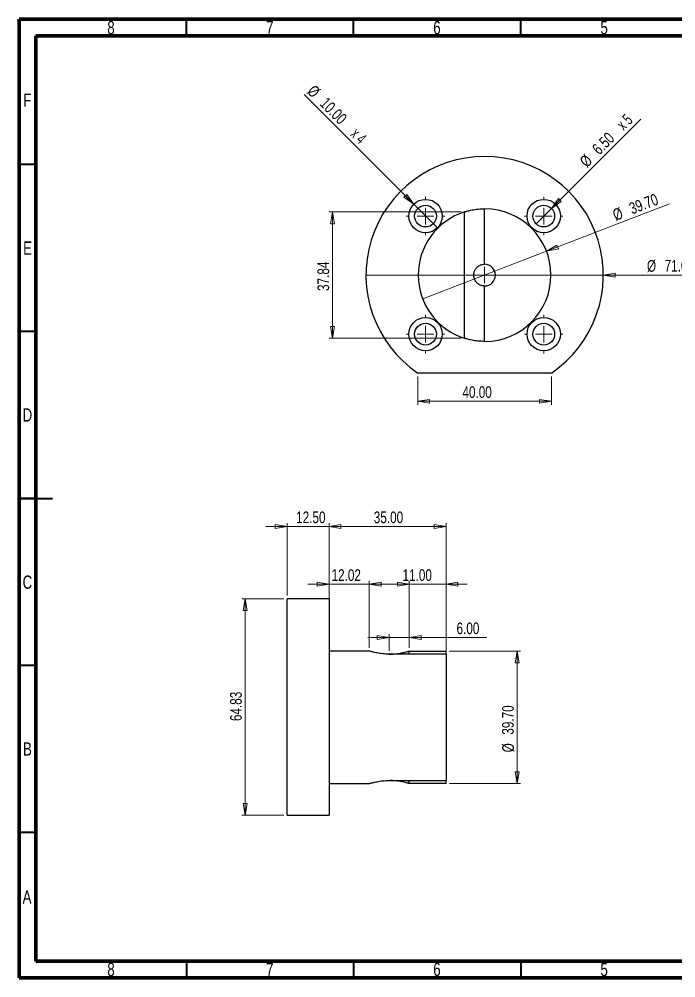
# Model space of a CAD drawing. Header units: millimetres. Extents: x 15 to 415, y 5 to 292.
# Drawn here: x 15 to 211.4, y 5 to 292 of the extents above; entities that cross this region are included whole.
import ezdxf

# ---------------------------------------------------------------- set-up
doc = ezdxf.new("R2010")
doc.units = ezdxf.units.MM
doc.styles.add('SLDTEXTSTYLE0', font='TXT', dxfattribs={"width": 0.75})
doc.styles.add('SLDTEXTSTYLE2', font='TXT', dxfattribs={"width": 0.666667})
doc.dimstyles.new('SLDDIMSTYLE0', dxfattribs={"dimtxt": 3.5, "dimasz": 3.556, "dimexe": 0, "dimexo": 0.0625, "dimgap": 0.875, "dimtad": 1, "dimrnd": 1e-09, "dimzin": 4, "dimdsep": 46, "dimtxsty": 'SLDTEXTSTYLE0', "dimblk1": 'NONE', "dimblk2": 'CLOSED', "dimsah": 1, "dimcen": 0, "dimadec": 0, "dimazin": 1, "dimtfac": 1, "dimtmove": 0, "dimatfit": 3, "dimldrblk": 'NONE', "dimfxl": 1, "dimfrac": 2, "dimtolj": 1, "dimtzin": 12, "dimarcsym": 0})
doc.dimstyles.new('SLDDIMSTYLE1', dxfattribs={"dimtxt": 3.5, "dimasz": 3.556, "dimexe": 0, "dimexo": 0.0625, "dimgap": 0.875, "dimtad": 1, "dimrnd": 1e-09, "dimzin": 12, "dimdsep": 46, "dimtxsty": 'SLDTEXTSTYLE0', "dimblk1": 'CLOSED', "dimblk2": 'CLOSED', "dimsah": 1, "dimcen": 0.09, "dimadec": 0, "dimazin": 3, "dimtfac": 1, "dimtofl": 0, "dimtmove": 0, "dimatfit": 3, "dimldrblk": 'CLOSED', "dimfxl": 1, "dimfrac": 2, "dimtolj": 1, "dimtzin": 12, "dimarcsym": 0})
doc.dimstyles.new('SLDDIMSTYLE2', dxfattribs={"dimtxt": 3.5, "dimasz": 3.556, "dimexe": 0, "dimexo": 0.0625, "dimgap": 0.875, "dimtad": 1, "dimrnd": 1e-09, "dimzin": 4, "dimdsep": 46, "dimtxsty": 'SLDTEXTSTYLE0', "dimblk1": 'NONE', "dimblk2": 'CLOSED', "dimsah": 1, "dimcen": 0, "dimadec": 0, "dimazin": 1, "dimtfac": 1, "dimtmove": 0, "dimatfit": 3, "dimldrblk": 'NONE', "dimfxl": 1, "dimfrac": 2, "dimtolj": 1, "dimtzin": 12, "dimarcsym": 0})
doc.dimstyles.new('SLDDIMSTYLE3', dxfattribs={"dimtxt": 3.5, "dimasz": 3.556, "dimexe": 0, "dimexo": 0.0625, "dimgap": 0.875, "dimtad": 1, "dimrnd": 1e-09, "dimzin": 4, "dimdsep": 46, "dimtxsty": 'SLDTEXTSTYLE0', "dimblk1": 'CLOSED', "dimblk2": 'CLOSED', "dimsah": 1, "dimcen": 0.09, "dimadec": 0, "dimazin": 1, "dimtfac": 1, "dimtofl": 0, "dimtmove": 0, "dimatfit": 3, "dimldrblk": 'CLOSED', "dimfxl": 1, "dimfrac": 2, "dimtolj": 1, "dimtzin": 12, "dimarcsym": 0})
doc.dimstyles.new('SLDDIMSTYLE4', dxfattribs={"dimtxt": 3.5, "dimasz": 3.556, "dimexe": 0, "dimexo": 0.0625, "dimgap": 0.875, "dimtad": 1, "dimrnd": 1e-09, "dimzin": 4, "dimdsep": 46, "dimtxsty": 'SLDTEXTSTYLE0', "dimblk1": 'CLOSED', "dimblk2": 'CLOSED', "dimsah": 1, "dimcen": 0.09, "dimadec": 0, "dimazin": 1, "dimtfac": 1, "dimtmove": 0, "dimatfit": 0, "dimldrblk": 'CLOSED', "dimfxl": 1, "dimfrac": 2, "dimtolj": 1, "dimtzin": 12, "dimarcsym": 0})
doc.dimstyles.new('SLDDIMSTYLE5', dxfattribs={"dimtxt": 3.5, "dimasz": 3.556, "dimexe": 0, "dimexo": 0.0625, "dimgap": 0.875, "dimtad": 1, "dimrnd": 1e-09, "dimzin": 12, "dimdsep": 46, "dimtxsty": 'SLDTEXTSTYLE0', "dimblk1": 'CLOSED', "dimblk2": 'CLOSED', "dimsah": 1, "dimcen": 0.09, "dimadec": 0, "dimazin": 3, "dimtfac": 1, "dimtmove": 0, "dimatfit": 0, "dimldrblk": 'CLOSED', "dimfxl": 1, "dimfrac": 2, "dimtolj": 1, "dimtzin": 12, "dimarcsym": 0})

# ---------------------------------------------------------------- blocks, each defined once
blk = doc.blocks.new('_Closed')
at = {"color": 0, "linetype": 'ByBlock', "lineweight": -2}
for p, q in [((-1, 0.166667), (0, 0)), ((-1, 0.166667), (-1, -0.166667)), ((0, 0), (-1, -0.166667)), ((0, 0), (-1, 0))]:
    blk.add_line(p, q, dxfattribs=at)
blk = doc.blocks.new('_D')
at = {"color": 7, "linetype": 'Continuous', "lineweight": 0}
for q in [(209.55, 236.69), (135.69, 208.25)]:
    blk.add_line((172.74, 222.52), q, dxfattribs=at)
at = {"color": 7, "linetype": 'Continuous', "lineweight": 18, "xscale": 3.556, "yscale": 3.556, "rotation": 201.0643982994}
blk.add_blockref('_Closed', (172.74, 222.52, -16.25), dxfattribs=at)
at = {"color": 7, "linetype": 'Continuous', "lineweight": 18, "char_height": 3.5, "attachment_point": 1, "rotation": 21.0644, "style": 'SLDTEXTSTYLE0'}
for s, insert in [('39.70', (197.05, 236.77)), ('%%c', (192.14, 234.82))]:
    blk.add_mtext(s, dxfattribs=dict(at, insert=insert))
blk = doc.blocks.new('_None')
blk = doc.blocks.new('_D_1')
at = {"color": 7, "linetype": 'Continuous', "lineweight": 0}
for p, q in [((147.22, 234.3), (107.72, 234.3)), ((108.72, 234.3), (108.72, 196.46)), ((147.22, 196.46), (107.72, 196.46))]:
    blk.add_line(p, q, dxfattribs=at)
at = {"color": 7, "linetype": 'Continuous', "lineweight": 18, "xscale": 3.556, "yscale": 3.556}
for p, rotation in [((108.72, 234.3, -16.25), 90), ((108.72, 196.46, -16.25), 270)]:
    blk.add_blockref('_Closed', p, dxfattribs=dict(at, rotation=rotation))
at = {"color": 7, "linetype": 'Continuous', "lineweight": 18, "insert": (104.21, 210.63), "char_height": 3.5, "attachment_point": 1, "rotation": 90, "style": 'SLDTEXTSTYLE0'}
blk.add_mtext('37.84', dxfattribs=at)
blk = doc.blocks.new('_D_2')
at = {"color": 7, "linetype": 'Continuous', "lineweight": 0}
for q in [(100.19, 269.41), (140.07, 229.52)]:
    blk.add_line((133, 236.59), q, dxfattribs=at)
at = {"color": 7, "linetype": 'Continuous', "lineweight": 18, "xscale": 3.556, "yscale": 3.556, "rotation": 315}
blk.add_blockref('_Closed', (133, 236.59, -16.25), dxfattribs=at)
at = {"color": 7, "linetype": 'Continuous', "lineweight": 18, "char_height": 3.5, "attachment_point": 1, "rotation": 315}
for s, insert, style in [('%%c', (103.37, 272.6), 'SLDTEXTSTYLE0'), ('10.00', (107.14, 268.9), 'SLDTEXTSTYLE0'), ('x 4', (116.3, 259.75), 'SLDTEXTSTYLE2')]:
    blk.add_mtext(s, dxfattribs=dict(at, insert=insert, style=style))
blk = doc.blocks.new('_D_3')
at = {"color": 7, "linetype": 'Continuous', "lineweight": 0}
for q in [(200.89, 262.06), (169.6, 230.76)]:
    blk.add_line((174.19, 235.36), q, dxfattribs=at)
at = {"color": 7, "linetype": 'Continuous', "lineweight": 18, "xscale": 3.556, "yscale": 3.556, "rotation": 225}
blk.add_blockref('_Closed', (174.19, 235.36, -16.25), dxfattribs=at)
at = {"color": 7, "linetype": 'Continuous', "lineweight": 18, "char_height": 3.5, "attachment_point": 1, "rotation": 45}
for s, insert, style in [('x 5', (193.36, 260.96), 'SLDTEXTSTYLE2'), ('6.50', (186.03, 253.63), 'SLDTEXTSTYLE0'), ('%%c', (182.34, 249.86), 'SLDTEXTSTYLE0')]:
    blk.add_mtext(s, dxfattribs=dict(at, insert=insert, style=style))
blk = doc.blocks.new('_D_4')
at = {"color": 7, "linetype": 'Continuous', "lineweight": 0}
for q in [(118.72, 215.38), (219.69, 215.38)]:
    blk.add_line((189.72, 215.38), q, dxfattribs=at)
at = {"color": 7, "linetype": 'Continuous', "lineweight": 18, "xscale": 3.556, "yscale": 3.556, "rotation": 180}
blk.add_blockref('_Closed', (189.72, 215.38, -16.25), dxfattribs=at)
at = {"color": 7, "linetype": 'Continuous', "lineweight": 18, "char_height": 3.5, "attachment_point": 1, "style": 'SLDTEXTSTYLE0'}
for s, insert in [('%%c', (202.77, 219.89)), ('71.00', (208.05, 219.94))]:
    blk.add_mtext(s, dxfattribs=dict(at, insert=insert))
blk = doc.blocks.new('_D_5')
at = {"color": 7, "linetype": 'Continuous', "lineweight": 0}
for p, q in [((134.22, 185.05), (134.22, 176.59)), ((174.22, 185.05), (174.22, 176.59)), ((174.22, 177.59), (134.22, 177.59))]:
    blk.add_line(p, q, dxfattribs=at)
at = {"color": 7, "linetype": 'Continuous', "lineweight": 18, "xscale": 3.556, "yscale": 3.556, "rotation": 180}
blk.add_blockref('_Closed', (134.22, 177.59, -16.25), dxfattribs=at)
at = {"color": 7, "linetype": 'Continuous', "lineweight": 18, "xscale": 3.556, "yscale": 3.556}
blk.add_blockref('_Closed', (174.22, 177.59, -16.25), dxfattribs=at)
at = {"color": 7, "linetype": 'Continuous', "lineweight": 18, "insert": (147.58, 182.1), "char_height": 3.5, "attachment_point": 1, "style": 'SLDTEXTSTYLE0'}
blk.add_mtext('40.00', dxfattribs=at)
blk = doc.blocks.new('SW_CENTERMARKSYMBOL_0')
at = {"color": 0, "linetype": 'Continuous', "lineweight": 18}
for p, q in [((0, 5), (0, 5.75)), ((-5, 0), (-5.75, 0)), ((0, 0), (-2.5, 0)), ((0, 0), (0, 2.5)), ((0, 0), (0, -2.5)), ((0, 0), (2.5, 0)), ((5, 0), (5.75, 0)), ((0, -5), (0, -5.75))]:
    blk.add_line(p, q, dxfattribs=at)
blk = doc.blocks.new('SW_CENTERMARKSYMBOL_1')
at = {"color": 0, "linetype": 'Continuous', "lineweight": 18}
for p, q in [((0, 5), (0, 5.75)), ((-5, 0), (-5.75, 0)), ((0, 0), (-2.5, 0)), ((0, 0), (0, 2.5)), ((0, 0), (0, -2.5)), ((0, 0), (2.5, 0)), ((5, 0), (5.75, 0)), ((0, -5), (0, -5.75))]:
    blk.add_line(p, q, dxfattribs=at)
blk = doc.blocks.new('SW_CENTERMARKSYMBOL_2')
at = {"color": 0, "linetype": 'Continuous', "lineweight": 18}
for p, q in [((0, 5), (0, 5.75)), ((-5, 0), (-5.75, 0)), ((0, 0), (-2.5, 0)), ((0, 0), (0, 2.5)), ((0, 0), (0, -2.5)), ((0, 0), (2.5, 0)), ((5, 0), (5.75, 0)), ((0, -5), (0, -5.75))]:
    blk.add_line(p, q, dxfattribs=at)
blk = doc.blocks.new('SW_CENTERMARKSYMBOL_3')
at = {"color": 0, "linetype": 'Continuous', "lineweight": 18}
for p, q in [((0, 5), (0, 5.75)), ((-5, 0), (-5.75, 0)), ((0, 0), (-2.5, 0)), ((0, 0), (0, 2.5)), ((0, 0), (0, -2.5)), ((0, 0), (2.5, 0)), ((5, 0), (5.75, 0)), ((0, -5), (0, -5.75))]:
    blk.add_line(p, q, dxfattribs=at)
blk = doc.blocks.new('SW_CENTERMARKSYMBOL_4')
at = {"color": 0, "linetype": 'Continuous', "lineweight": 18}
for p, q in [((0, 5), (0, 5.75)), ((-5, 0), (-5.75, 0)), ((0, 0), (-2.5, 0)), ((0, 0), (0, 2.5)), ((0, 0), (0, -2.5)), ((0, 0), (2.5, 0)), ((5, 0), (5.75, 0)), ((0, -5), (0, -5.75))]:
    blk.add_line(p, q, dxfattribs=at)
blk = doc.blocks.new('_D_17')
at = {"color": 7, "linetype": 'Continuous', "lineweight": 0}
for p, q in [((143.67, 102.84), (164.99, 102.84)), ((163.99, 102.84), (163.99, 63.14)), ((143.67, 63.14), (164.99, 63.14))]:
    blk.add_line(p, q, dxfattribs=at)
at = {"color": 7, "linetype": 'Continuous', "lineweight": 18, "xscale": 3.556, "yscale": 3.556}
for p, rotation in [((163.99, 102.84), 90), ((163.99, 63.14), 270)]:
    blk.add_blockref('_Closed', p, dxfattribs=dict(at, rotation=rotation))
at = {"color": 7, "linetype": 'Continuous', "lineweight": 18, "char_height": 3.5, "attachment_point": 1, "rotation": 90, "style": 'SLDTEXTSTYLE0'}
for s, insert in [('39.70', (159.42, 77.79)), ('%%c', (159.48, 72.51))]:
    blk.add_mtext(s, dxfattribs=dict(at, insert=insert))
blk = doc.blocks.new('_D_18')
at = {"color": 7, "linetype": 'Continuous', "lineweight": 0}
for p, q in [((94.17, 118.49), (81.59, 118.49)), ((82.59, 118.49), (82.59, 53.66)), ((94.17, 53.66), (81.59, 53.66))]:
    blk.add_line(p, q, dxfattribs=at)
at = {"color": 7, "linetype": 'Continuous', "lineweight": 18, "xscale": 3.556, "yscale": 3.556}
for p, rotation in [((82.59, 118.49), 90), ((82.59, 53.66), 270)]:
    blk.add_blockref('_Closed', p, dxfattribs=dict(at, rotation=rotation))
at = {"color": 7, "linetype": 'Continuous', "lineweight": 18, "insert": (78.08, 81.86), "char_height": 3.5, "attachment_point": 1, "rotation": 90, "style": 'SLDTEXTSTYLE0'}
blk.add_mtext('64.83', dxfattribs=at)
blk = doc.blocks.new('_D_19')
at = {"color": 7, "linetype": 'Continuous', "lineweight": 0}
for p, q in [((95.17, 119.49), (95.17, 141.1)), ((107.67, 119.49), (107.67, 141.1)), ((95.17, 140.1), (88.82, 140.1)), ((107.67, 140.1), (95.17, 140.1)), ((107.67, 140.1), (114.02, 140.1))]:
    blk.add_line(p, q, dxfattribs=at)
at = {"color": 7, "linetype": 'Continuous', "lineweight": 18, "xscale": 3.556, "yscale": 3.556}
blk.add_blockref('_Closed', (95.17, 140.1), dxfattribs=at)
at = {"color": 7, "linetype": 'Continuous', "lineweight": 18, "xscale": 3.556, "yscale": 3.556, "rotation": 180}
blk.add_blockref('_Closed', (107.67, 140.1), dxfattribs=at)
at = {"color": 7, "linetype": 'Continuous', "lineweight": 18, "insert": (97.84, 144.62), "char_height": 3.5, "attachment_point": 1, "style": 'SLDTEXTSTYLE0'}
blk.add_mtext('12.50', dxfattribs=at)
blk = doc.blocks.new('_D_20')
at = {"color": 7, "linetype": 'Continuous', "lineweight": 0}
for p, q in [((107.67, 103.84), (107.67, 141.1)), ((142.67, 102.91), (142.67, 141.1)), ((107.67, 140.1), (142.67, 140.1))]:
    blk.add_line(p, q, dxfattribs=at)
at = {"color": 7, "linetype": 'Continuous', "lineweight": 18, "xscale": 3.556, "yscale": 3.556, "rotation": 180}
blk.add_blockref('_Closed', (107.67, 140.1), dxfattribs=at)
at = {"color": 7, "linetype": 'Continuous', "lineweight": 18, "xscale": 3.556, "yscale": 3.556}
blk.add_blockref('_Closed', (142.67, 140.1), dxfattribs=at)
at = {"color": 7, "linetype": 'Continuous', "lineweight": 18, "insert": (121.06, 144.62), "char_height": 3.5, "attachment_point": 1, "style": 'SLDTEXTSTYLE0'}
blk.add_mtext('35.00', dxfattribs=at)
blk = doc.blocks.new('_D_21')
at = {"color": 7, "linetype": 'Continuous', "lineweight": 0}
for p, q in [((107.67, 106.67), (107.67, 123.81)), ((119.7, 103.84), (119.7, 123.81)), ((107.67, 122.81), (101.32, 122.81)), ((119.7, 122.81), (107.67, 122.81)), ((119.7, 122.81), (126.05, 122.81))]:
    blk.add_line(p, q, dxfattribs=at)
at = {"color": 7, "linetype": 'Continuous', "lineweight": 18, "xscale": 3.556, "yscale": 3.556}
blk.add_blockref('_Closed', (107.67, 122.81), dxfattribs=at)
at = {"color": 7, "linetype": 'Continuous', "lineweight": 18, "xscale": 3.556, "yscale": 3.556, "rotation": 180}
blk.add_blockref('_Closed', (119.7, 122.81), dxfattribs=at)
at = {"color": 7, "linetype": 'Continuous', "lineweight": 18, "insert": (108.43, 127.32), "char_height": 3.5, "attachment_point": 1, "style": 'SLDTEXTSTYLE0'}
blk.add_mtext('12.02', dxfattribs=at)
blk = doc.blocks.new('_D_22')
at = {"color": 7, "linetype": 'Continuous', "lineweight": 0}
for p, q in [((131.67, 103.84), (131.67, 123.81)), ((142.67, 103.84), (142.67, 123.81)), ((131.67, 122.81), (125.32, 122.81)), ((131.67, 122.81), (142.67, 122.81)), ((142.67, 122.81), (149.02, 122.81))]:
    blk.add_line(p, q, dxfattribs=at)
at = {"color": 7, "linetype": 'Continuous', "lineweight": 18, "xscale": 3.556, "yscale": 3.556}
blk.add_blockref('_Closed', (131.67, 122.81), dxfattribs=at)
at = {"color": 7, "linetype": 'Continuous', "lineweight": 18, "xscale": 3.556, "yscale": 3.556, "rotation": 180}
blk.add_blockref('_Closed', (142.67, 122.81), dxfattribs=at)
at = {"color": 7, "linetype": 'Continuous', "lineweight": 18, "insert": (129.66, 127.32), "char_height": 3.5, "attachment_point": 1, "style": 'SLDTEXTSTYLE0'}
blk.add_mtext('11.00', dxfattribs=at)
blk = doc.blocks.new('_D_23')
at = {"color": 7, "linetype": 'Continuous', "lineweight": 0}
for p, q in [((125.67, 106.88), (119.32, 106.88)), ((125.67, 102.91), (125.67, 107.88)), ((125.67, 106.88), (131.67, 106.88)), ((131.67, 103.84), (131.67, 107.88)), ((131.67, 106.88), (154.86, 106.88))]:
    blk.add_line(p, q, dxfattribs=at)
at = {"color": 7, "linetype": 'Continuous', "lineweight": 18, "xscale": 3.556, "yscale": 3.556}
blk.add_blockref('_Closed', (125.67, 106.88), dxfattribs=at)
at = {"color": 7, "linetype": 'Continuous', "lineweight": 18, "xscale": 3.556, "yscale": 3.556, "rotation": 180}
blk.add_blockref('_Closed', (131.67, 106.88), dxfattribs=at)
at = {"color": 7, "linetype": 'Continuous', "lineweight": 18, "insert": (145.81, 111.39), "char_height": 3.5, "attachment_point": 1, "style": 'SLDTEXTSTYLE0'}
blk.add_mtext('6.00', dxfattribs=at)

msp = doc.modelspace()

# ---------------------------------------------------------------- linework, layer by layer
at = {"color": 7, "linetype": 'Continuous', "lineweight": 70}
for p, q in [((15, 5), (15, 292)), ((15, 292), (415, 292)), ((20, 10), (20, 287)), ((20, 287), (410, 287)), ((410, 10), (20, 10)), ((415, 5), (15, 5))]:
    msp.add_line(p, q, dxfattribs=at)
at = {"color": 7, "linetype": 'Continuous', "lineweight": 35}
for p, q in [((65, 287), (65, 292)), ((115, 287), (115, 292)), ((165, 287), (165, 292)), ((20, 248.5), (15, 248.5)), ((20, 198.5), (15, 198.5)), ((15, 148.5), (25, 148.5)), ((20, 148.5), (15, 148.5)), ((20, 98.5), (15, 98.5)), ((20, 48.5), (15, 48.5)), ((65, 10), (65, 5)), ((115, 10), (115, 5)), ((165, 10), (165, 5))]:
    msp.add_line(p, q, dxfattribs=at)
at = {"color": 7, "linetype": 'Continuous', "lineweight": 25}
for p, q in [((148.217, 196.46), (148.217, 234.303)), ((154.217, 218.632), (154.217, 235.232)), ((154.217, 195.532), (154.217, 212.132)), ((174.217, 186.052), (134.217, 186.052)), ((107.675, 118.493), (95.175, 118.493)), ((95.175, 53.663), (95.175, 118.493)), ((107.675, 118.493), (107.675, 53.663)), ((119.696, 102.843), (107.675, 102.843)), ((142.675, 101.915), (125.675, 101.915)), ((131.675, 102.843), (142.675, 102.843)), ((131.675, 101.915), (131.675, 102.843)), ((142.675, 101.915), (142.675, 102.843)), ((142.675, 101.915), (142.675, 64.072)), ((107.675, 63.143), (119.681, 63.143)), ((125.675, 64.072), (142.675, 64.072)), ((131.675, 63.143), (131.675, 64.072)), ((142.675, 63.143), (131.675, 63.143)), ((142.675, 63.143), (142.675, 64.072)), ((95.175, 53.663), (107.675, 53.663))]:
    msp.add_line(p, q, dxfattribs=at)
for centre, radius in [((136.539, 233.059), 5), ((136.539, 233.059), 3.25), ((171.895, 233.059), 5), ((171.895, 233.059), 3.25), ((136.539, 197.704), 5), ((136.539, 197.704), 3.25), ((171.895, 197.704), 5), ((171.895, 197.704), 3.25)]:
    msp.add_circle(centre, radius, dxfattribs=at)
for radius, start, end in [(35.5, 304.28989, 235.71011), (19.85, 107.59382, 252.40618), (19.85, 270, 90), (3.25, 270, 90)]:
    msp.add_arc((154.217, 215.382), radius, start, end, dxfattribs=at)
for points, knots in [([(148.217, 234.303), (148.233, 234.308), (148.265, 234.319), (148.513, 234.395), (148.904, 234.509), (149.438, 234.651), (150.108, 234.806), (150.903, 234.959), (151.803, 235.092), (152.772, 235.186), (153.59, 235.231), (154.071, 235.227), (154.217, 235.225)], [0, 0, 0, 0, 0.1040047, 0.2080238, 0.3118783, 0.4157517, 0.522657, 0.6295583, 0.7387142, 0.8478464, 0.9538033, 1, 1, 1, 1]), ([(150.967, 215.382), (150.975, 215.549), (150.99, 215.883), (151.108, 216.368), (151.29, 216.822), (151.543, 217.252), (151.868, 217.648), (152.275, 218.007), (152.754, 218.303), (153.284, 218.51), (153.781, 218.62), (154.093, 218.621), (154.222, 218.622)], [0, 0, 0, 0, 0.0961317, 0.1923147, 0.2879663, 0.383671, 0.4887502, 0.5938235, 0.7076016, 0.8212929, 0.9257328, 1, 1, 1, 1]), ([(154.222, 212.141), (154.099, 212.141), (153.815, 212.141), (153.377, 212.232), (152.918, 212.388), (152.489, 212.615), (152.082, 212.913), (151.716, 213.284), (151.397, 213.733), (151.155, 214.246), (150.996, 214.805), (150.977, 215.192), (150.967, 215.382)], [0, 0, 0, 0, 0.070404, 0.1633949, 0.2564217, 0.3527911, 0.449199, 0.5565455, 0.6638788, 0.7776039, 0.8912006, 1, 1, 1, 1]), ([(154.217, 195.534), (154.185, 195.533), (153.824, 195.526), (153.137, 195.556), (152.193, 195.628), (151.304, 195.74), (150.489, 195.88), (149.758, 196.035), (149.144, 196.188), (148.664, 196.323), (148.349, 196.418), (148.227, 196.457), (148.219, 196.459), (148.217, 196.46)], [0, 0, 0, 0, 0.0100188, 0.1147696, 0.2171037, 0.319456, 0.4242061, 0.5289661, 0.6376076, 0.7462314, 0.8543534, 0.9624539, 1, 1, 1, 1]), ([(125.675, 101.915), (125.351, 101.92), (124.693, 101.929), (123.741, 102.006), (122.835, 102.12), (122.009, 102.261), (121.268, 102.417), (120.644, 102.569), (120.15, 102.703), (119.83, 102.796), (119.676, 102.843), (119.691, 102.838), (119.696, 102.837)], [0, 0, 0, 0, 0.1024804, 0.2080249, 0.3104806, 0.4157505, 0.5211882, 0.6295541, 0.7370505, 0.8478426, 0.9521815, 1, 1, 1, 1]), ([(125.698, 101.916), (125.718, 101.916), (126.073, 101.908), (126.748, 101.94), (127.694, 102.014), (128.577, 102.13), (129.396, 102.272), (130.124, 102.427), (130.745, 102.58), (131.222, 102.71), (131.542, 102.803), (131.664, 102.84), (131.672, 102.843), (131.675, 102.843)], [0, 0, 0, 0, 0.0063852, 0.1129558, 0.2137712, 0.3173671, 0.420977, 0.5273746, 0.6348434, 0.7454666, 0.8519946, 0.9618624, 1, 1, 1, 1]), ([(119.681, 63.145), (119.679, 63.144), (119.652, 63.136), (119.754, 63.167), (119.995, 63.238), (120.396, 63.351), (120.937, 63.491), (121.612, 63.645), (122.415, 63.799), (123.315, 63.933), (124.294, 64.03), (125.091, 64.068), (125.556, 64.071), (125.675, 64.072)], [0, 0, 0, 0, 0.0084389, 0.1147609, 0.2157033, 0.3194494, 0.4228095, 0.5289597, 0.6360315, 0.7462269, 0.8526623, 0.9624554, 1, 1, 1, 1]), ([(131.675, 63.143), (131.659, 63.148), (131.628, 63.157), (131.38, 63.231), (130.989, 63.341), (130.456, 63.48), (129.784, 63.635), (128.994, 63.789), (128.092, 63.926), (127.126, 64.022), (126.379, 64.069), (125.974, 64.066), (125.899, 64.066)], [0, 0, 0, 0, 0.1050995, 0.2133292, 0.3184067, 0.4263867, 0.5342317, 0.6450624, 0.7552119, 0.8687324, 0.975695, 1, 1, 1, 1])]:
    msp.add_open_spline(points, degree=3, knots=knots, dxfattribs=at)

# ---------------------------------------------------------------- block references
at = {"color": 7, "linetype": 'Continuous', "lineweight": 0}
for name, p in [('SW_CENTERMARKSYMBOL_3', (136.539, 233.059)), ('SW_CENTERMARKSYMBOL_0', (171.895, 233.059)), ('SW_CENTERMARKSYMBOL_4', (154.217, 215.382)), ('SW_CENTERMARKSYMBOL_2', (136.539, 197.704)), ('SW_CENTERMARKSYMBOL_1', (171.895, 197.704))]:
    msp.add_blockref(name, p, dxfattribs=at)

# ---------------------------------------------------------------- texts
at = {"color": 7, "linetype": 'Continuous', "lineweight": 0, "char_height": 3.969, "attachment_point": 2, "style": 'SLDTEXTSTYLE0'}
for s, insert in [('8', (42.46, 291.446)), ('7', (89.96, 291.446)), ('6', (139.96, 291.446)), ('5', (189.96, 291.446)), ('F', (17.458, 269.746)), ('E', (17.508, 225.446)), ('D', (17.453, 175.496)), ('C', (17.459, 125.446)), ('B', (17.471, 75.496)), ('A', (17.34, 31.196)), ('8', (42.46, 9.496)), ('7', (89.96, 9.496)), ('6', (139.96, 9.496)), ('5', (189.96, 9.496))]:
    msp.add_mtext(s, dxfattribs=dict(at, insert=insert))

# ---------------------------------------------------------------- dimensions: what is measured, and where the dimension line sits
at = {"color": 7, "linetype": 'Continuous', "lineweight": 18}
for p1, p2, text, picture, middle in [((140.075, 229.524), (133.004, 236.595), '<> x 4', '_D_2', (108.717, 260.882)), ((169.597, 230.761), (174.193, 235.357), '<> x 5', '_D_3', (193.296, 254.46))]:
    dim = msp.add_diameter_dim_2p(p1=p1, p2=p2, text=text, dimstyle='SLDDIMSTYLE2', dxfattribs=at)
    dim.commit()
    dim.dimension.update_dxf_attribs({"geometry": picture, "text_midpoint": middle, "dimtype": 163})
for p1, p2, picture, middle in [((135.693, 208.247), (172.741, 222.516), '_D', (201.728, 233.681)), ((118.717, 215.382), (189.717, 215.382), '_D_4', (211.301, 215.382))]:
    dim = msp.add_diameter_dim_2p(p1=p1, p2=p2, dimstyle='SLDDIMSTYLE0', dxfattribs=at)
    dim.commit()
    dim.dimension.update_dxf_attribs({"geometry": picture, "text_midpoint": middle, "dimtype": 163})
for base, p1, p2, picture, middle in [((108.717, 196.46), (148.217, 234.303), (148.217, 196.46), '_D_1', (108.717, 216.444)), ((82.59, 53.663), (95.175, 118.493), (95.175, 53.663), '_D_18', (82.59, 87.676))]:
    dim = msp.add_linear_dim(base=base, p1=p1, p2=p2, angle=90, dimstyle='SLDDIMSTYLE1', dxfattribs=at)
    dim.commit()
    dim.dimension.update_dxf_attribs({"geometry": picture, "text_midpoint": middle, "dimtype": 160})
for base, p1, p2, dimstyle, picture, middle in [((134.217, 177.587), (174.217, 186.052), (134.217, 186.052), 'SLDDIMSTYLE3', '_D_5', (153.401, 177.587)), ((95.175, 140.105), (107.675, 118.493), (95.175, 118.493), 'SLDDIMSTYLE4', '_D_19', (103.657, 140.105)), ((142.675, 140.105), (107.675, 102.843), (142.675, 101.915), 'SLDDIMSTYLE3', '_D_20', (126.879, 140.105)), ((107.675, 122.808), (119.696, 102.843), (107.675, 105.671), 'SLDDIMSTYLE5', '_D_21', (114.249, 122.808)), ((142.675, 122.808), (131.675, 102.843), (142.675, 102.843), 'SLDDIMSTYLE4', '_D_22', (135.482, 122.808)), ((131.675, 106.879), (125.675, 101.915), (131.675, 102.843), 'SLDDIMSTYLE4', '_D_23', (150.339, 106.879))]:
    dim = msp.add_linear_dim(base=base, p1=p1, p2=p2, dimstyle=dimstyle, dxfattribs=at)
    dim.commit()
    dim.dimension.update_dxf_attribs({"geometry": picture, "text_midpoint": middle, "dimtype": 160})
dim = msp.add_linear_dim(base=(163.987, 63.143), p1=(142.675, 102.843), p2=(142.675, 63.143), angle=90, text='%%c<>', dimstyle='SLDDIMSTYLE3', dxfattribs=at)
dim.commit()
dim.dimension.update_dxf_attribs({"geometry": '_D_17', "text_midpoint": (163.987, 80.972), "dimtype": 160})

doc.saveas('drawing.dxf')
